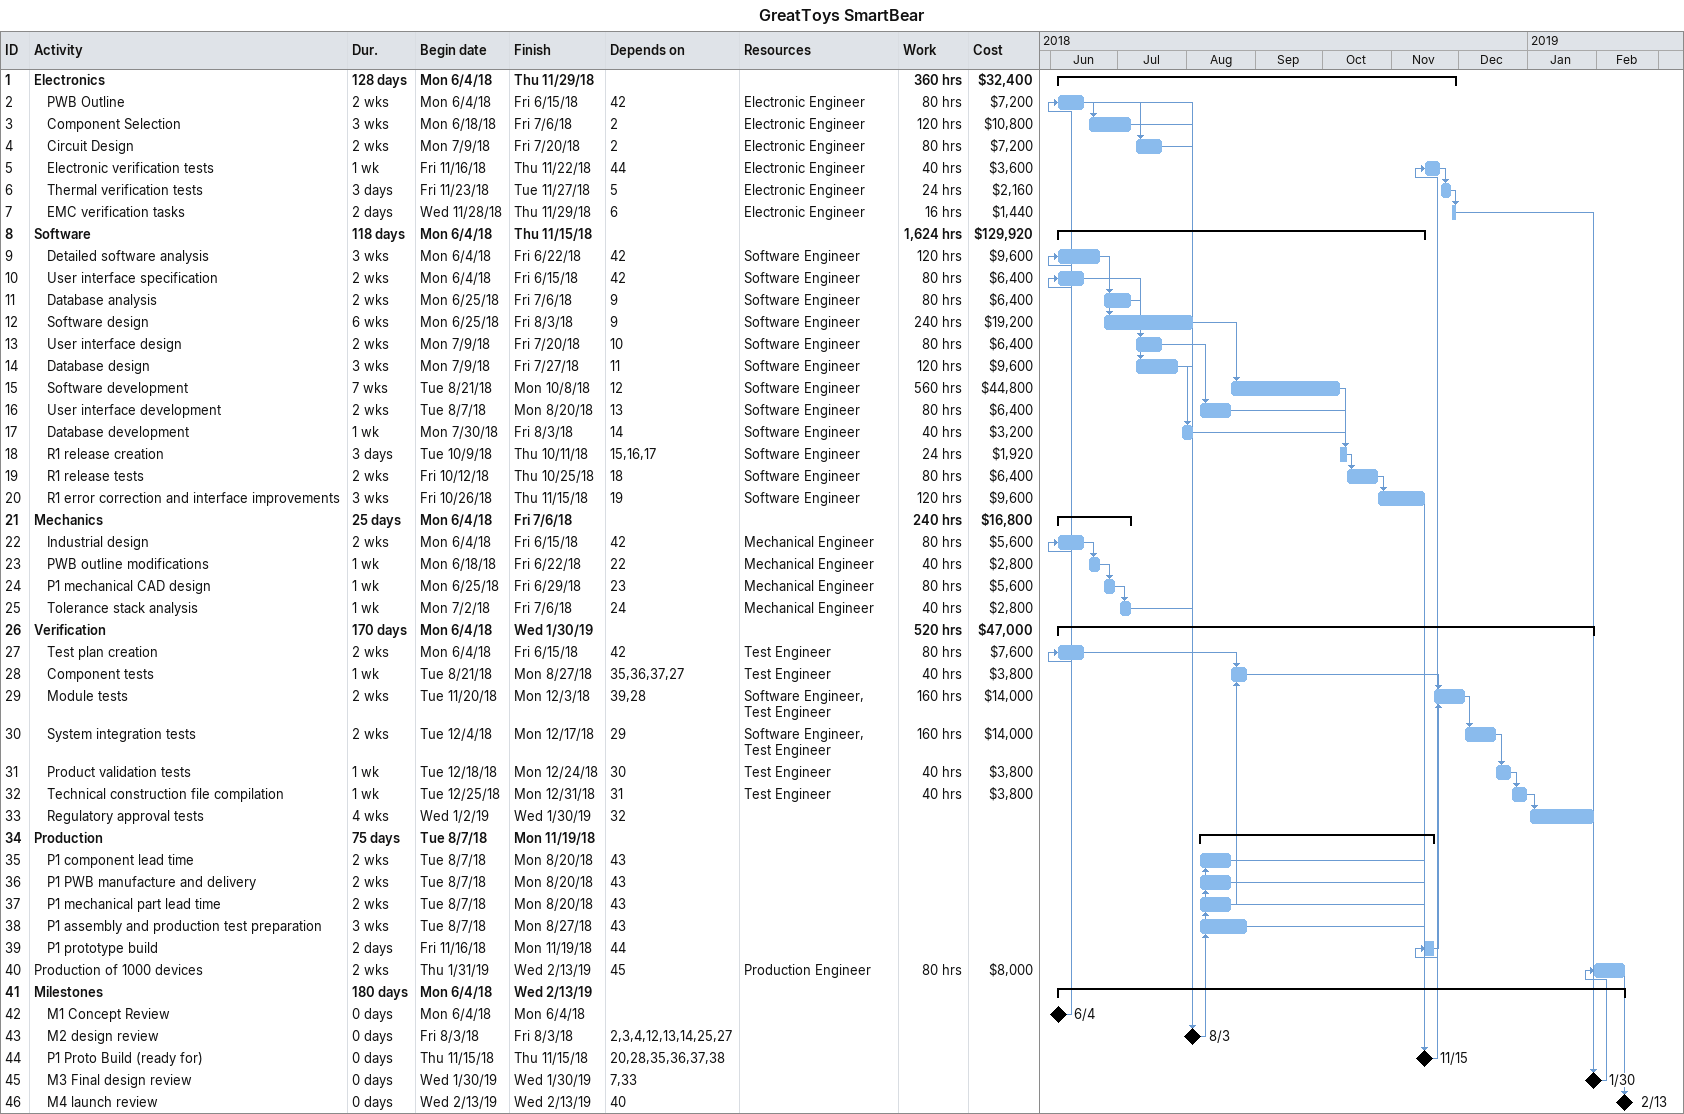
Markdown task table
GreatToys SmartBear

| ID | Level | Task | Duration | Start | Finish | Predecessors | Resources | Work (h) | Cost ($) |
|---|---|---|---|---|---|---|---|---|---|
| 1 | 1 | **Electronics** | 128d | 2018-06-04 | 2018-11-29 |  |  | 360 | 32400 |
| 2 | 2 | PWB Outline | 2w | 2018-06-04 | 2018-06-15 | 42 | Electronic Engineer | 80 | 7200 |
| 3 | 2 | Component Selection | 3w | 2018-06-18 | 2018-07-06 | 2 | Electronic Engineer | 120 | 10800 |
| 4 | 2 | Circuit Design | 2w | 2018-07-09 | 2018-07-20 | 2 | Electronic Engineer | 80 | 7200 |
| 5 | 2 | Electronic verification tests | 1w | 2018-11-16 | 2018-11-22 | 44 | Electronic Engineer | 40 | 3600 |
| 6 | 2 | Thermal verification tests | 3d | 2018-11-23 | 2018-11-27 | 5 | Electronic Engineer | 24 | 2160 |
| 7 | 2 | EMC verification tasks | 2d | 2018-11-28 | 2018-11-29 | 6 | Electronic Engineer | 16 | 1440 |
| 8 | 1 | **Software** | 118d | 2018-06-04 | 2018-11-15 |  |  | 1624 | 129920 |
| 9 | 2 | Detailed software analysis | 3w | 2018-06-04 | 2018-06-22 | 42 | Software Engineer | 120 | 9600 |
| 10 | 2 | User interface specification | 2w | 2018-06-04 | 2018-06-15 | 42 | Software Engineer | 80 | 6400 |
| 11 | 2 | Database analysis | 2w | 2018-06-25 | 2018-07-06 | 9 | Software Engineer | 80 | 6400 |
| 12 | 2 | Software design | 6w | 2018-06-25 | 2018-08-03 | 9 | Software Engineer | 240 | 19200 |
| 13 | 2 | User interface design | 2w | 2018-07-09 | 2018-07-20 | 10 | Software Engineer | 80 | 6400 |
| 14 | 2 | Database design | 3w | 2018-07-09 | 2018-07-27 | 11 | Software Engineer | 120 | 9600 |
| 15 | 2 | Software development | 7w | 2018-08-21 | 2018-10-08 | 12 | Software Engineer | 560 | 44800 |
| 16 | 2 | User interface development | 2w | 2018-08-07 | 2018-08-20 | 13 | Software Engineer | 80 | 6400 |
| 17 | 2 | Database development | 1w | 2018-07-30 | 2018-08-03 | 14 | Software Engineer | 40 | 3200 |
| 18 | 2 | R1 release creation | 3d | 2018-10-09 | 2018-10-11 | 15, 16, 17 | Software Engineer | 24 | 1920 |
| 19 | 2 | R1 release tests | 2w | 2018-10-12 | 2018-10-25 | 18 | Software Engineer | 80 | 6400 |
| 20 | 2 | R1 error correction and interface improvements | 3w | 2018-10-26 | 2018-11-15 | 19 | Software Engineer | 120 | 9600 |
| 21 | 1 | **Mechanics** | 25d | 2018-06-04 | 2018-07-06 |  |  | 240 | 16800 |
| 22 | 2 | Industrial design | 2w | 2018-06-04 | 2018-06-15 | 42 | Mechanical Engineer | 80 | 5600 |
| 23 | 2 | PWB outline modifications | 1w | 2018-06-18 | 2018-06-22 | 22 | Mechanical Engineer | 40 | 2800 |
| 24 | 2 | P1 mechanical CAD design | 1w | 2018-06-25 | 2018-06-29 | 23 | Mechanical Engineer | 80 | 5600 |
| 25 | 2 | Tolerance stack analysis | 1w | 2018-07-02 | 2018-07-06 | 24 | Mechanical Engineer | 40 | 2800 |
| 26 | 1 | **Verification** | 170d | 2018-06-04 | 2019-01-30 |  |  | 520 | 47000 |
| 27 | 2 | Test plan creation | 2w | 2018-06-04 | 2018-06-15 | 42 | Test Engineer | 80 | 7600 |
| 28 | 2 | Component tests | 1w | 2018-08-21 | 2018-08-27 | 35, 36, 37, 27 | Test Engineer | 40 | 3800 |
| 29 | 2 | Module tests | 2w | 2018-11-20 | 2018-12-03 | 39, 28 | Software Engineer, Test Engineer | 160 | 14000 |
| 30 | 2 | System integration tests | 2w | 2018-12-04 | 2018-12-17 | 29 | Software Engineer, Test Engineer | 160 | 14000 |
| 31 | 2 | Product validation tests | 1w | 2018-12-18 | 2018-12-24 | 30 | Test Engineer | 40 | 3800 |
| 32 | 2 | Technical construction file compilation | 1w | 2018-12-25 | 2018-12-31 | 31 | Test Engineer | 40 | 3800 |
| 33 | 2 | Regulatory approval tests | 4w | 2019-01-02 | 2019-01-30 | 32 |  |  |  |
| 34 | 1 | **Production** | 75d | 2018-08-07 | 2018-11-19 |  |  |  |  |
| 35 | 2 | P1 component lead time | 2w | 2018-08-07 | 2018-08-20 | 43 |  |  |  |
| 36 | 2 | P1 PWB manufacture and delivery | 2w | 2018-08-07 | 2018-08-20 | 43 |  |  |  |
| 37 | 2 | P1 mechanical part lead time | 2w | 2018-08-07 | 2018-08-20 | 43 |  |  |  |
| 38 | 2 | P1 assembly and production test preparation | 3w | 2018-08-07 | 2018-08-27 | 43 |  |  |  |
| 39 | 2 | P1 prototype build | 2d | 2018-11-16 | 2018-11-19 | 44 |  |  |  |
| 40 | 1 | Production of 1000 devices | 2w | 2019-01-31 | 2019-02-13 | 45 | Production Engineer | 80 | 8000 |
| 41 | 1 | **Milestones** | 180d | 2018-06-04 | 2019-02-13 |  |  |  |  |
| 42 | 2 | M1 Concept Review | 0d | 2018-06-04 | 2018-06-04 |  |  |  |  |
| 43 | 2 | M2 design review | 0d | 2018-08-03 | 2018-08-03 | 2, 3, 4, 12, 13, 14, 25, 27 |  |  |  |
| 44 | 2 | P1 Proto Build (ready for) | 0d | 2018-11-15 | 2018-11-15 | 20, 28, 35, 36, 37, 38 |  |  |  |
| 45 | 2 | M3 Final design review | 0d | 2019-01-30 | 2019-01-30 | 7, 33 |  |  |  |
| 46 | 2 | M4 launch review | 0d | 2019-02-13 | 2019-02-13 | 40 |  |  |  |
